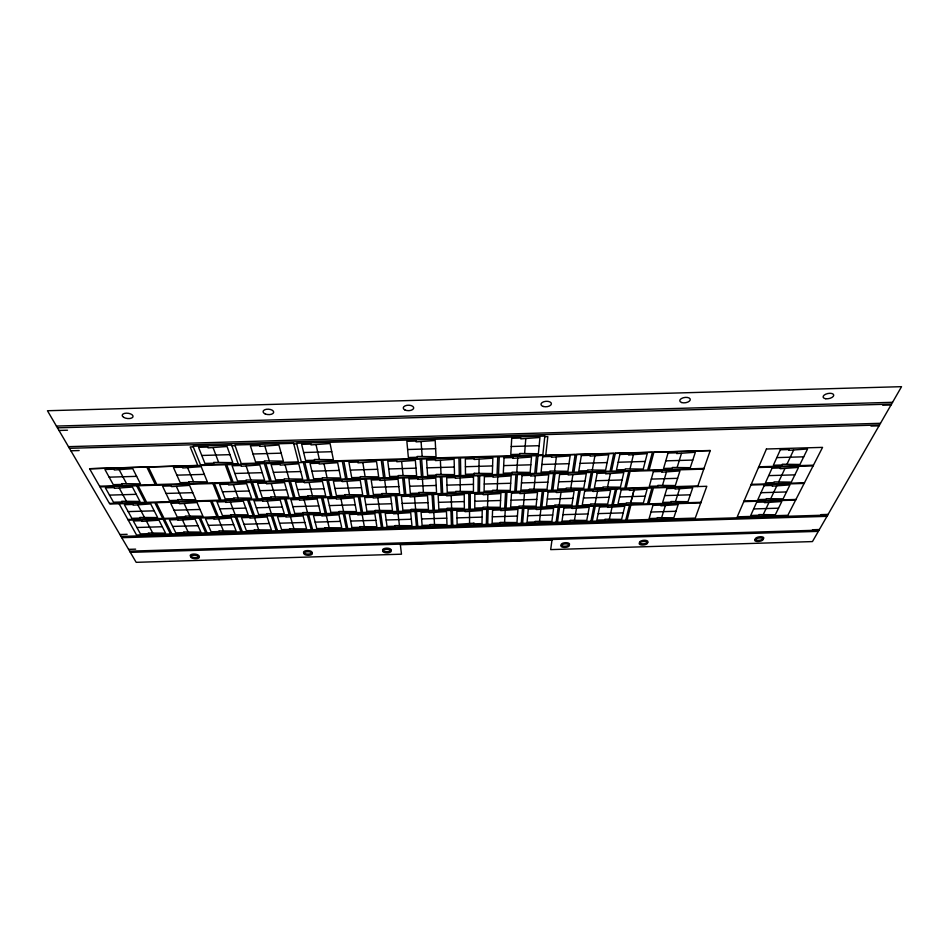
<?xml version="1.0" encoding="UTF-8"?>
<svg xmlns="http://www.w3.org/2000/svg" width="949" height="949" viewBox="0 0 949 949"><rect width="100%" height="100%" fill="white"/><g stroke="black" fill="none" stroke-linecap="round" stroke-linejoin="round"><path stroke-width="1.42" d="M478.925 473.16L479.091 459.34M487.537 507.015L487.857 494.607M497.205 490.123L497.727 477.039M504.583 522.27L505.224 510.467M516.778 472.044L517.727 458.213M524.631 453.337L525.782 438.723M523.421 505.936L524.453 493.516M534.038 489.032L535.307 475.923M539.554 521.215L540.859 509.399M554.584 470.929L556.328 457.098M559.281 504.868L561.013 492.424M570.823 487.94L572.84 474.82M574.477 520.159L576.47 508.332M592.354 469.826L594.869 455.971M595.082 503.8L597.526 491.345M607.562 486.849L610.326 473.717M609.377 519.103L612.022 507.264M630.065 468.711L633.374 454.844M633.908 490.253L630.753 502.733L634.003 490.253M662.544 485.224L666.423 472.068M661.678 517.525L665.344 505.663M677.171 467.335L681.453 453.444M675.522 501.392L679.555 488.901M697.669 486.552L710.267 450.49L545.77 455.283L547.822 436.623L544.738 436.706M763.316 514.453L768.915 502.555M770.813 498.533L776.709 486.007M778.702 481.772L784.918 468.569M787.029 464.097L793.578 450.17M704.004 468.403L649.14 470.028L653.885 452.293L710.208 450.645M758.785 466.801L813.459 465.188M703.767 469.114L630.136 471.273L626.115 488.071L697.883 485.935M758.476 467.501L813.103 465.9M109.479 495.117L136.241 494.322M166.028 493.444L192.742 492.661M222.457 491.772L249.124 490.989M259.99 490.669L286.622 489.874M297.488 489.554L324.084 488.771M334.926 488.45L361.498 487.667M372.328 487.347L398.853 486.564M409.671 486.244L436.172 485.461M446.979 485.141L473.456 484.358M484.239 484.037L510.681 483.255M521.464 482.934L547.87 482.151M558.629 481.831L584.999 481.06M595.758 480.74L622.093 479.957M651.311 479.091L677.61 478.32M768.678 475.627L794.871 474.856M751.228 484.358L804.479 482.768M750.944 485.022L804.135 483.444M128.162 511.606L154.201 510.823M174.011 510.23L200.025 509.459M219.8 508.866L245.767 508.095M256.36 507.774L282.304 507.003M292.873 506.683L318.781 505.912M329.35 505.592L355.223 504.821M365.78 504.512L391.629 503.741M402.162 503.421L427.987 502.65M438.509 502.341L464.298 501.57M474.808 501.25L500.574 500.491M511.072 500.17L536.802 499.399M547.288 499.091L572.982 498.32M583.457 498.011L609.128 497.24M619.59 496.932L645.225 496.173M664.715 495.592L690.314 494.82M760.968 492.709L786.484 491.95M700.991 502.306L648.938 503.86L653.434 487.916L706.815 486.279L695.249 518.107L627.075 520.171L630.907 505.034L700.765 502.934M744.052 501.013L795.95 499.459M743.779 501.641L795.618 500.087M136.917 527.502L162.291 526.742M172.647 526.434L197.997 525.663M208.329 525.355L233.656 524.595M243.976 524.287L269.267 523.516M279.575 523.207L304.843 522.448M315.139 522.14L340.383 521.381M350.667 521.072L375.875 520.313M386.148 520.005L411.32 519.245M421.593 518.937L446.742 518.178M456.991 517.869L482.104 517.11M492.353 516.802L517.442 516.054M527.668 515.746L552.721 514.987M562.947 514.678L587.977 513.931M598.178 513.623L623.185 512.863M651.014 512.033L675.973 511.274M753.648 508.937L778.524 508.19M119.894 534.536L127.142 534.311M170.298 533.658L171.674 533.611M205.577 532.591L206.953 532.543M240.809 531.523L242.197 531.487M276.017 530.455L277.393 530.42M311.165 529.4L312.541 529.352M346.29 528.332L347.666 528.296M381.368 527.276L382.744 527.241M416.409 526.221L417.774 526.173M451.404 525.165L452.768 525.117M486.363 524.097L487.727 524.062M521.274 523.053L522.638 523.006M556.161 521.997L557.526 521.95M591.002 520.942L592.354 520.894M625.794 519.886L627.159 519.85M821.027 514.619L828.086 514.405M121.009 536.434L827.706 515.058M121.745 537.692L826.97 516.339M128.578 549.364L135.636 549.151M812.498 529.744L819.378 529.53M129.633 551.167L819.034 530.147M130.333 552.365L818.323 531.369M56.43 426.077L892.558 402.305M57.462 427.833L891.526 404.096M882.712 405.235L891.016 404.998M58.992 430.466L67.498 430.217M68.47 446.659L880.482 423.301M69.443 448.319L879.509 424.986M870.968 426.065L879.023 425.84M193.264 446.837L190.215 446.932L197.772 465.413L89.728 468.723M231.888 445.722L235.103 445.639M293.787 443.942L296.74 443.859M70.89 450.787L79.147 450.55M201.781 455.473L229.966 454.654M253.015 453.99L281.165 453.171M303.656 452.519L331.747 451.712M407.631 449.518L435.627 448.699M511.25 446.505L539.151 445.698M109.135 477.157L136.632 476.351M176.87 475.164L204.308 474.37M234.842 473.468L262.221 472.673M273.395 472.341L300.738 471.546M311.889 471.214L339.208 470.419M350.347 470.087L377.619 469.292M388.746 468.96L415.994 468.165M427.109 467.845L454.322 467.05M465.413 466.718L492.59 465.923M503.67 465.603L530.823 464.808M541.891 464.476L568.997 463.681M580.053 463.361L607.135 462.566M618.179 462.246L645.213 461.451M665.783 460.858L692.782 460.063M776.816 457.608L803.72 456.813M99.728 486.185L100.131 486.873M109.598 503.409L109.942 504.014L154.817 502.733L162.682 518.439L127.878 519.483L119.123 503.8M128.032 519.471L128.388 520.099M119.313 488.177L126.359 501.131M119.23 469.838L126.466 483.516M137.902 505.01L144.402 517.288M146.49 521.238L152.659 532.899M182.552 520.159L188.032 531.831M176.407 486.505L182.303 499.471M184.201 503.634L189.788 515.936M187.653 467.845L193.477 481.546M218.567 519.079L223.371 530.764M230.417 502.258L235.103 514.572M213.122 447.738L218.578 462.246M233.395 484.82L238.152 497.81M254.546 518L258.662 529.696M246.206 466.137L250.821 479.862M267.333 501.155L271.295 513.492M271.295 483.705L275.293 496.707M264.89 446.244L269.243 460.763M290.489 516.92L293.917 528.629M285.139 464.998L288.959 478.735M304.19 500.064L307.44 512.413M309.149 482.59L312.387 495.603M326.373 515.841L329.125 527.573M316.053 444.773L319.327 459.316M324.024 463.871L327.049 477.62M341.011 498.972L343.538 511.333M346.966 481.475L349.446 494.512M362.233 514.761L364.297 526.505M362.862 462.732L365.08 476.505M377.785 497.881L379.6 510.254M384.725 480.36L386.445 493.409M398.034 513.694L399.422 525.449M401.652 461.605L403.076 475.39M414.523 496.778L415.626 509.174M422.435 479.257L423.408 492.317M421.095 441.736L422.151 456.315M433.812 512.614L434.512 524.382M440.395 460.479L441.024 474.275M451.214 495.686L451.605 508.095M460.111 478.142L460.324 491.214M469.53 511.547L469.565 523.326M473.48 477.003L473.432 491.546L455.71 491.357L455.722 492.068L447.252 492.317L446.706 477.798L455.378 477.537L455.39 478.284L473.48 477.003M473.954 523.196L473.954 523.836L481.997 523.599L482.222 510.491L465.057 511.677L465.057 511.013L456.837 511.25L457.133 524.346L473.954 523.196M474.18 473.302L474.18 474.049L465.484 474.298L465.342 458.96L474.239 458.699L474.239 459.482L492.839 458.165L492.353 473.515L474.18 473.302M474.856 494.287L474.773 508.071L483.017 507.822L483.029 507.146L500.253 507.312L500.894 493.516L483.266 494.737L483.278 494.038L474.856 494.287M478.213 475.746L478.035 492.472L442.673 493.516L441.937 476.813L478.213 475.746M479.684 475.71L479.47 492.424L514.785 491.38L515.912 474.642L479.684 475.71M484.393 476.683L484.097 491.226L492.567 490.977L492.59 490.265L510.242 490.443L511.131 475.9L493.017 477.169L493.041 476.434L484.393 476.683M486.73 509.352L486.351 524.417L452.78 525.438L452.329 510.384L486.73 509.352M488.13 509.316L487.715 524.382L521.25 523.374L522.484 508.284L488.13 509.316M492.578 510.182L492.128 523.29L500.159 523.041L500.194 522.401L516.956 522.543L517.929 509.423L500.752 510.609L500.775 509.933L492.578 510.182M497.739 456.837L497.051 474.5L460.751 475.568L460.479 457.928L497.739 456.837M499.257 456.789L498.522 474.453L534.773 473.385L536.47 455.71L499.257 456.789M504.049 457.833L503.302 473.195L511.997 472.934L512.045 472.187L530.147 472.4L531.511 457.027L512.887 458.355L512.934 457.572L504.049 457.833M505.544 492.317L504.69 508.19L470.277 509.222L470.253 493.361L505.544 492.317M506.98 492.27L506.09 508.142L540.467 507.11L542.223 491.226L506.98 492.27M511.725 438.296L510.776 454.535L519.708 454.274L519.767 453.48L538.356 453.729L539.957 437.477L520.799 438.865L520.859 438.035L511.725 438.296M511.511 493.195L510.645 507.003L518.878 506.754L518.925 506.078L536.09 506.232L537.514 492.424L519.874 493.646L519.922 492.946L511.511 493.195M517.395 474.595L516.22 491.333L551.488 490.289L553.575 473.527L517.395 474.595M522.033 475.579L520.906 490.135L529.352 489.886L529.423 489.174L547.015 489.352L548.736 474.785L530.598 476.066L530.669 475.319L522.033 475.579M523.884 508.237L522.614 523.326L556.114 522.318L558.202 507.205L523.884 508.237M528.273 509.115L527.075 522.235L535.106 521.986L535.165 521.345L551.867 521.487L553.599 508.356L536.399 509.542L536.47 508.866L528.273 509.115M537.988 455.662L536.244 473.349L572.449 472.282L575.153 454.583L537.988 455.662M544.809 436.089L542.84 454.785L301.272 461.819L296.586 443.242L544.809 436.089M542.709 456.706L541.084 472.08L549.768 471.831L549.851 471.072L567.893 471.297L570.135 455.911L551.488 457.228L551.583 456.445L542.709 456.706M543.658 491.179L541.867 507.074L576.209 506.042L578.854 490.135L543.658 491.179M548.119 492.104L546.47 505.924L554.691 505.675L554.785 504.998L571.891 505.165L574.098 491.333L556.434 492.567L556.529 491.855L548.119 492.104M555.046 473.492L552.923 490.242L588.155 489.198L591.191 472.424L555.046 473.492M559.613 474.464L557.668 489.043L566.102 488.794L566.209 488.083L583.754 488.272L586.292 473.681L568.143 474.963L568.249 474.215L559.613 474.464M551.974 540.1L550.681 549.613L812.451 541.582L901.55 386.67L47.45 410.739L136.17 562.33L401.486 554.192L400.348 544.726L551.974 540.1M559.602 507.169L557.478 522.27L590.93 521.262L593.884 506.137L559.602 507.169M563.931 508.047L561.986 521.179L570.005 520.942L570.1 520.289L586.755 520.432L589.222 507.288L572.01 508.462L572.117 507.798L563.931 508.047M576.66 454.535L573.92 472.234L610.077 471.167L613.789 453.456L576.66 454.535M581.322 455.579L578.819 470.965L587.49 470.716L587.621 469.969L605.592 470.182L608.712 454.785L590.041 456.113L590.183 455.318L581.322 455.579M580.29 490.087L577.597 506.007L611.891 504.975L615.45 489.043L580.29 490.087M584.691 491.024L582.259 504.856L590.468 504.607L590.598 503.931L607.645 504.097L610.634 490.242L592.959 491.475L593.089 490.763L584.691 491.024M592.662 472.377L589.59 489.15L624.774 488.106L628.76 471.321L592.662 472.377M597.158 473.361L594.382 487.952L602.817 487.703L602.959 486.991L620.432 487.181L623.801 472.578L605.628 473.859L605.782 473.112L597.158 473.361M595.284 506.102L592.295 521.215L625.711 520.206L629.519 505.07L595.284 506.102M599.543 506.98L596.85 520.123L604.857 519.886L604.999 519.233L621.595 519.376L624.81 506.22L607.574 507.395L607.716 506.73L599.543 506.98M615.296 453.408L611.547 471.131L647.669 470.063L652.378 452.329L615.296 453.408M619.875 454.452L616.506 469.862L625.166 469.613L625.344 468.853L643.244 469.079L647.23 453.658L628.546 454.986L628.724 454.203L619.875 454.452M616.779 489.008L613.196 504.939L647.455 503.907L651.904 487.964L616.779 489.008M621.215 489.933L618.001 503.789L626.21 503.539L626.376 502.863L643.363 503.029L647.135 489.162L629.436 490.396L629.602 489.684L621.215 489.933M653.339 471.712L649.33 486.315L657.74 486.066L657.954 485.354L675.332 485.544L679.935 470.929L661.726 472.199L661.951 471.451L653.339 471.712M652.936 505.378L649.128 518.545L657.123 518.308L657.313 517.656L673.826 517.798L678.155 504.619L660.895 505.805L661.097 505.129L652.936 505.378M668.037 453.053L663.576 468.474L672.224 468.225L672.45 467.466L690.279 467.691L695.344 452.258L676.637 453.586L676.874 452.792L668.037 453.053M666.839 488.581L662.639 502.448L670.836 502.199L671.05 501.523L687.966 501.689L692.711 487.81L674.988 489.032L675.214 488.332L666.839 488.581M766.436 449.007L737.243 516.837L787.848 515.307L822.558 447.37L766.436 449.007M756.661 502.258L750.706 515.473L758.666 515.236L758.963 514.583L775.321 514.738L781.798 501.511L764.491 502.685L764.799 502.021L756.661 502.258M764.147 485.686L757.871 499.589L766.033 499.352L766.353 498.664L783.115 498.842L789.936 484.915L772.166 486.149L772.486 485.437L764.147 485.686M772.023 468.213L765.416 482.875L773.791 482.626L774.123 481.902L791.312 482.104L798.512 467.43L780.244 468.711L780.6 467.964L772.023 468.213M780.339 449.779L773.364 465.247L781.976 464.998L782.32 464.239L799.96 464.464L807.563 448.984L788.785 450.312L789.153 449.518L780.339 449.779M190.963 556.221L190.737 556.66A4.33 1.744 3.3 0 0 195.897 558.736A4.33 1.744 3.3 0 0 198.946 556.411L198.329 555.995A4.33 1.744 3.3 0 0 194.225 555.224A4.33 1.744 3.3 0 0 190.963 556.221M198.827 556.138L198.602 556.577A4.342 1.756 3.4 0 1 191.247 556.802L190.619 556.399A4.342 1.756 3.4 0 1 193.655 554.05A4.342 1.756 3.4 0 1 198.827 556.138M304.19 552.757L303.894 553.196A4.259 1.768 1.2 0 0 308.603 555.284A4.259 1.768 1.2 0 0 312.067 552.947L311.533 552.532A4.259 1.768 1.2 0 0 307.618 551.76A4.259 1.768 1.2 0 0 304.19 552.757M311.996 552.674L311.687 553.113A4.271 1.768 1.2 0 1 304.356 553.338L303.81 552.935A4.271 1.768 1.2 0 1 307.286 550.574A4.271 1.768 1.2 0 1 311.996 552.674M383.206 550.337L382.85 550.776A4.223 1.768 -0.4 0 0 387.251 552.864A4.223 1.768 -0.4 0 0 391.012 550.527L390.525 550.112A4.223 1.768 -0.4 0 0 386.741 549.341A4.223 1.768 -0.4 0 0 383.206 550.337M390.976 550.266L390.608 550.705A4.235 1.779 -0.4 0 1 383.289 550.93L382.803 550.515A4.235 1.779 -0.4 0 1 386.563 548.154A4.235 1.779 -0.4 0 1 390.976 550.266M561.654 544.88L561.167 545.319A4.211 1.756 -4.1 0 0 564.869 547.431A4.211 1.756 -4.1 0 0 569.281 545.07L568.926 544.655A4.211 1.756 -4.1 0 0 565.438 543.872A4.211 1.756 -4.1 0 0 561.654 544.88M569.329 544.809L568.831 545.248A4.223 1.768 -4.1 0 1 561.559 545.473L561.203 545.058A4.223 1.768 -4.1 0 1 565.628 542.674A4.223 1.768 -4.1 0 1 569.329 544.809M640.006 542.484L639.472 542.923A4.235 1.744 -5.7 0 0 642.864 545.034A4.235 1.744 -5.7 0 0 647.562 542.674L647.265 542.259A4.235 1.744 -5.7 0 0 643.896 541.476A4.235 1.744 -5.7 0 0 640.006 542.484M647.633 542.413L647.088 542.852A4.247 1.756 -5.7 0 1 639.84 543.077L639.543 542.662A4.247 1.756 -5.7 0 1 644.252 540.278A4.247 1.756 -5.7 0 1 647.633 542.413M755.772 538.937L755.155 539.376A4.294 1.708 -7.8 0 0 758.097 541.511A4.294 1.708 -7.8 0 0 763.21 539.139L763.008 538.712A4.294 1.708 -7.8 0 0 759.829 537.929A4.294 1.708 -7.8 0 0 755.772 538.937M763.34 538.866L762.711 539.317A4.306 1.72 -7.8 0 1 755.487 539.53L755.274 539.115A4.306 1.72 -7.8 0 1 760.41 536.719A4.306 1.72 -7.8 0 1 763.34 538.866M155.316 484.548L99.562 486.196L89.562 468.723L146.81 467.062L155.316 484.548M231.675 482.306L156.822 484.512L148.364 467.015L225.233 464.773L231.675 482.306M269.718 481.19L233.157 482.258L226.764 464.737L264.308 463.634L269.718 481.19M307.725 480.064L271.212 481.143L265.839 463.598L303.336 462.495L307.725 480.064M345.685 478.948L309.208 480.028L304.866 462.46L342.316 461.368L345.685 478.948M383.598 477.833L347.168 478.901L343.846 461.321L381.249 460.229L383.598 477.833M421.463 476.718L385.08 477.786L382.767 460.182L420.122 459.102L421.463 476.718M459.28 475.603L422.934 476.683L421.641 459.055L458.96 457.964L459.28 475.603M136.644 485.805L99.965 486.884L109.432 503.421L145.173 502.353L136.644 485.805M212.956 483.551L138.139 485.758L146.632 502.318L219.527 500.147L212.956 483.551M250.987 482.436L214.438 483.516L220.987 500.099L256.598 499.044L250.987 482.436M288.971 481.321L252.47 482.389L258.045 499.008L293.609 497.952L288.971 481.321M326.919 480.206L290.465 481.273L295.056 497.905L330.584 496.849L326.919 480.206M364.807 479.091L328.401 480.158L332.031 496.802L367.512 495.758L364.807 479.091M402.661 477.976L366.29 479.043L368.959 495.71L404.393 494.654L402.661 477.976M440.455 476.861L404.132 477.928L405.84 494.619L441.238 493.563L440.455 476.861M114.129 487.584L105.375 487.845L113.5 502.223L122.065 501.974L121.674 501.274L139.966 501.44L132.445 487.051L114.532 488.32L114.129 487.584M171.306 485.9L162.564 486.161L169.408 500.562L177.961 500.313L177.641 499.613L195.826 499.779L189.575 485.366L171.639 486.635L171.306 485.9M228.365 484.227L219.634 484.476L225.221 498.913L233.751 498.652L233.49 497.952L251.592 498.13L246.61 483.682L228.638 484.963L228.365 484.227M266.313 483.112L257.606 483.361L262.339 497.81L270.856 497.561L270.643 496.849L288.674 497.027L284.534 482.567L266.55 483.848L266.313 483.112M304.226 481.985L295.519 482.246L299.41 496.707L307.927 496.457L307.737 495.746L325.709 495.924L322.411 481.451L304.415 482.733L304.226 481.985M342.079 480.87L333.384 481.131L336.432 495.603L344.938 495.354L344.795 494.643L362.708 494.832L360.252 480.336L342.221 481.618L342.079 480.87M379.885 479.767L371.201 480.016L373.42 494.512L381.913 494.263L381.806 493.551L399.659 493.729L398.034 479.233L379.991 480.502L379.885 479.767M417.655 478.652L408.983 478.901L410.359 493.409L418.841 493.16L418.782 492.448L436.564 492.638L435.781 478.118L417.714 479.387L417.655 478.652M210.5 501.084L156.277 502.697L164.094 518.391L216.977 516.814L210.5 501.084M247.535 499.981L211.959 501.036L218.389 516.766L253.086 515.734L247.535 499.981M284.534 498.877L248.982 499.933L254.498 515.687L289.16 514.643L284.534 498.877M321.474 497.786L285.981 498.842L290.572 514.607L325.187 513.563L321.474 497.786M358.378 496.683L322.921 497.739L326.598 513.528L361.166 512.484L358.378 496.683M395.235 495.592L359.813 496.647L362.577 512.448L397.109 511.416L395.235 495.592M432.044 494.5L396.67 495.544L398.521 511.369L433.017 510.337L432.044 494.5M468.818 493.409L433.491 494.453L434.417 510.289L468.877 509.257L468.818 493.409M132.884 504.453L124.366 504.702L131.875 518.344L140.203 518.095L139.847 517.43L157.641 517.573L150.701 503.919L133.263 505.153L132.884 504.453M179.242 503.077L170.725 503.326L177.226 516.991L185.553 516.742L185.245 516.066L202.956 516.22L197.024 502.543L179.563 503.777L179.242 503.077M225.518 501.701L217.024 501.95L222.517 515.627L230.832 515.378L230.571 514.714L248.199 514.856L243.276 501.167L225.791 502.401L225.518 501.701M262.47 500.598L253.988 500.847L258.674 514.548L266.977 514.299L266.764 513.623L284.332 513.777L280.216 500.076L262.707 501.297L262.47 500.598M299.386 499.506L290.904 499.755L294.795 513.468L303.099 513.219L302.909 512.543L320.43 512.697L317.108 498.972L299.576 500.206L299.386 499.506M336.254 498.403L327.785 498.652L330.881 512.389L339.161 512.14L339.018 511.464L356.48 511.618L353.953 497.881L336.397 499.103L336.254 498.403M373.076 497.312L364.618 497.561L366.919 511.309L375.187 511.06L375.092 510.384L392.483 510.538L390.751 496.79L373.182 498.011L373.076 497.312M409.849 496.22L401.403 496.469L402.91 510.23L411.178 509.981L411.107 509.305L428.45 509.459L427.513 495.686L409.921 496.92L409.849 496.22M446.588 495.129L438.153 495.378L438.865 509.15L447.121 508.901L447.098 508.225L464.369 508.379L464.227 494.595L446.611 495.829L446.588 495.129M162.991 519.056L128.222 520.099L136.537 534.999L170.452 533.967L162.991 519.056M199.136 517.976L164.402 519.02L171.84 533.931L205.719 532.911L199.136 517.976M235.233 516.897L200.547 517.94L207.096 532.864L240.939 531.843L235.233 516.897M271.284 515.817L236.633 516.849L242.315 531.796L276.112 530.776L271.284 515.817M307.298 514.738L272.695 515.77L277.488 530.74L311.26 529.72L307.298 514.738M343.265 513.658L308.698 514.69L312.624 529.672L346.349 528.652L343.265 513.658M379.197 512.579L344.665 513.611L347.725 528.617L381.415 527.597L379.197 512.579M415.081 511.499L380.596 512.531L382.779 527.549L416.433 526.541L415.081 511.499M450.929 510.432L416.481 511.464L417.797 526.493L451.416 525.473L450.929 510.432M141.615 520.716L133.311 520.965L140.44 533.919L148.566 533.67L148.222 533.03L165.553 533.16L158.969 520.194L141.97 521.369L141.615 520.716M177.724 519.625L169.42 519.874L175.79 532.852L183.904 532.603L183.608 531.962L200.868 532.092L195.055 519.103L178.032 520.289L177.724 519.625M213.786 518.545L205.494 518.795L211.105 531.784L219.207 531.535L218.946 530.894L236.159 531.025L231.093 518.024L214.059 519.21L213.786 518.545M249.801 517.466L241.532 517.715L246.372 530.716L254.462 530.467L254.237 529.827L271.39 529.957L267.096 516.944L250.038 518.13L249.801 517.466M285.779 516.386L277.523 516.636L281.592 529.649L289.682 529.4L289.492 528.771L306.598 528.89L303.051 515.865L285.981 517.051L285.779 516.386M321.723 515.307L313.467 515.556L316.788 528.581L324.866 528.344L324.712 527.703L341.759 527.834L338.971 514.797L321.877 515.971L321.723 515.307M357.619 514.228L349.374 514.477L351.937 527.525L360.003 527.276L359.885 526.636L376.872 526.766L374.843 513.717L357.737 514.892L357.619 514.228M393.467 513.16L385.235 513.409L387.038 526.458L395.104 526.221L395.021 525.58L411.949 525.71L410.68 512.638L393.55 513.824L393.467 513.16M429.28 512.08L421.059 512.33L422.115 525.402L430.158 525.165L430.122 524.524L446.991 524.655L446.469 511.57L429.328 512.745L429.28 512.08M231.675 445.117L193.015 446.232L200.5 464.761L238.116 463.658L231.675 445.117M293.632 443.325L234.889 445.022L241.248 463.575L298.401 461.902L293.632 443.325M207.784 447.062L198.555 447.323L204.937 463.432L213.952 463.171L213.655 462.388L232.79 462.626L227.072 446.505L208.092 447.881L207.784 447.062M259.623 445.567L250.406 445.828L255.578 461.961L264.569 461.7L264.332 460.906L283.383 461.155L278.887 445.01L259.872 446.386L259.623 445.567M310.845 444.085L301.652 444.357L305.614 460.502L314.605 460.241L314.416 459.458L333.384 459.696L330.074 443.527L311.035 444.915L310.845 444.085M416.03 441.048L406.86 441.321L408.367 457.513L417.323 457.252L417.263 456.457L436.042 456.706L435.2 440.502L416.101 441.878L416.03 441.048M113.904 469.209L104.912 469.47L113.275 484.654L122.065 484.405L121.662 483.658L140.452 483.86L132.73 468.652L114.331 469.98L113.904 469.209M182.422 467.205L173.442 467.466L180.227 482.685L189.005 482.436L188.685 481.689L207.357 481.89L201.2 466.659L182.754 467.987L182.422 467.205M241.046 465.496L232.09 465.757L237.535 481.001L246.289 480.752L246.04 480.004L264.605 480.206L259.789 464.951L241.319 466.279L241.046 465.496M280.038 464.358L271.082 464.619L275.637 479.886L284.392 479.625L284.178 478.877L302.684 479.091L298.757 463.812L280.263 465.14L280.038 464.358M318.983 463.231L310.038 463.492L313.704 478.771L322.446 478.51L322.269 477.762L340.703 477.976L337.666 462.685L319.161 464.014L318.983 463.231M357.868 462.092L348.935 462.353L351.723 477.644L360.442 477.394L360.323 476.647L378.687 476.861L376.539 461.546L357.998 462.875L357.868 462.092M396.706 460.965L387.785 461.226L389.683 476.528L398.402 476.279L398.319 475.532L416.623 475.734L415.354 460.419L396.801 461.748L396.706 460.965M435.496 459.826L426.587 460.087L427.608 475.413L436.315 475.164L436.279 474.405L454.512 474.63L454.12 459.292L435.544 460.609L435.496 459.826M825.772 398.746A5.421 2.598 -11.5 0 0 833.756 395.199A5.421 2.598 -11.5 0 0 825.725 394.191A5.421 2.598 -11.5 0 0 825.772 398.746M681.726 402.554A5.291 2.669 -8.2 0 0 690.22 399.968A5.291 2.669 -8.2 0 0 683.15 397.797A5.291 2.669 -8.2 0 0 681.726 402.554M123.69 417.358A5.48 2.657 6.9 0 0 132.848 417.109A5.48 2.657 6.9 0 0 126.347 413.159A5.48 2.657 6.9 0 0 123.69 417.358M265.174 413.918A5.326 2.717 3.5 0 0 273.656 412.471A5.326 2.717 3.5 0 0 266.289 409.304A5.326 2.717 3.5 0 0 265.174 413.918M404.915 409.956A5.243 2.74 -0.4 0 0 413.586 408.509A5.243 2.74 -0.4 0 0 406.907 405.33A5.243 2.74 -0.4 0 0 404.915 409.956M543.326 406.48A5.231 2.728 -4.4 0 0 551.405 403.894A5.231 2.728 -4.4 0 0 543.848 401.724A5.231 2.728 -4.4 0 0 543.326 406.48"/></g></svg>
